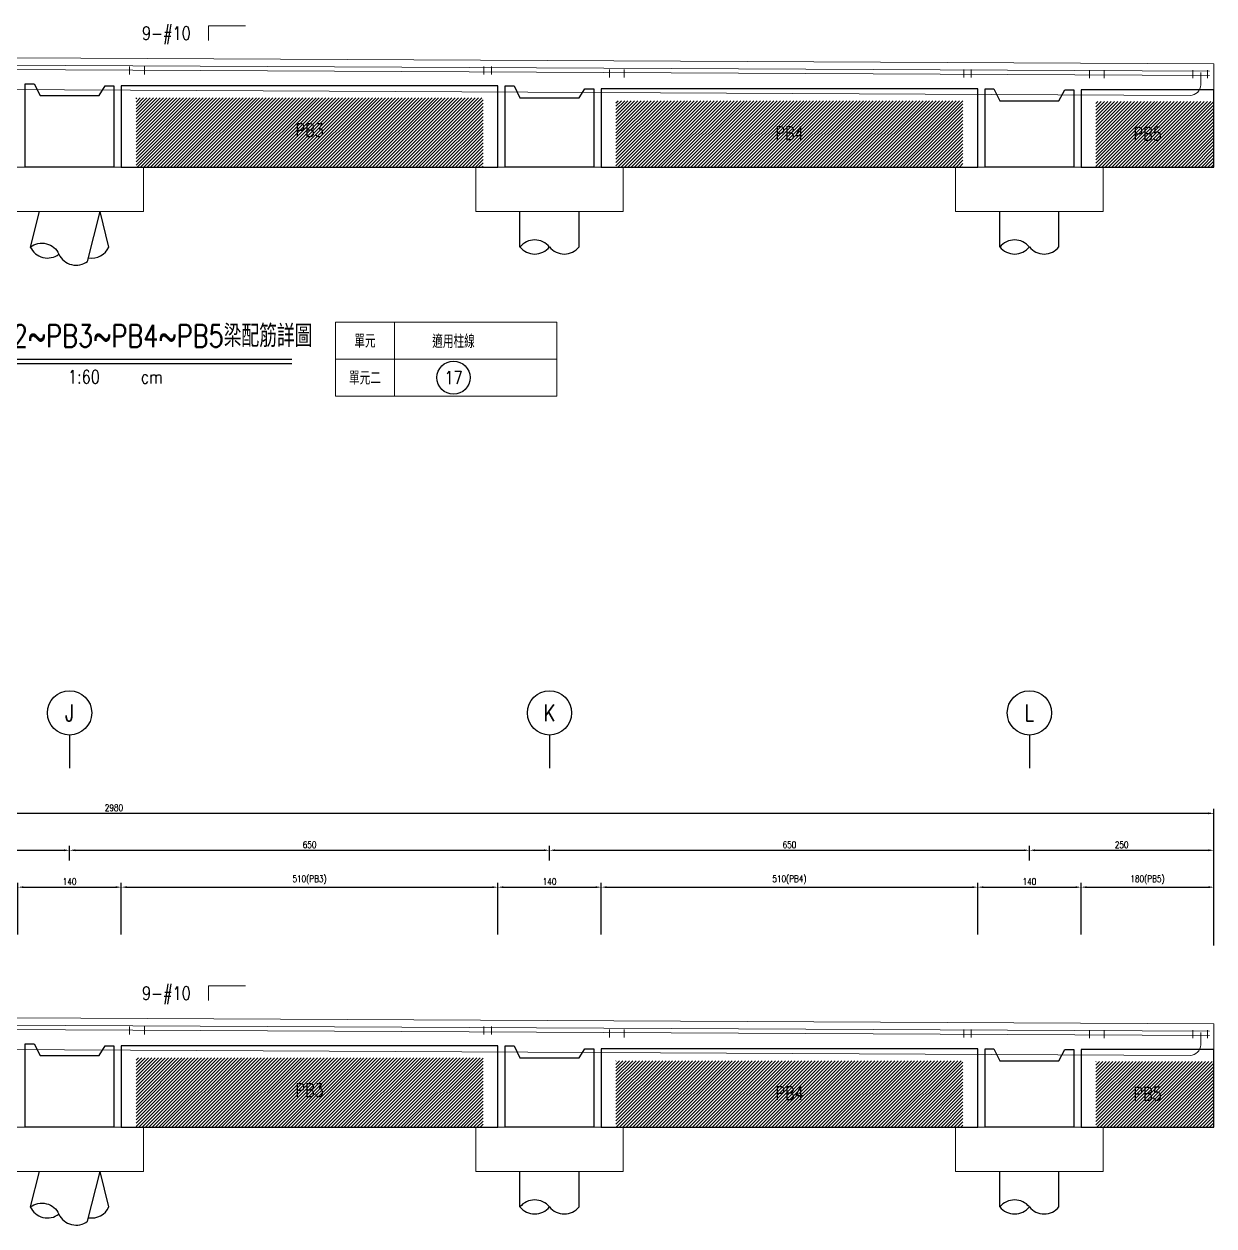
# Model space of a CAD drawing. Extents: x -4754 to 4976, y -23710 to 3841.
# Drawn here: x 1103 to 2715, y -17034 to -15406 of the extents above; entities that cross this region are included whole.
import ezdxf
from ezdxf.enums import TextEntityAlignment as Align

# ---------------------------------------------------------------- set-up
doc = ezdxf.new("R2010")
doc.units = 0
doc.header["$LTSCALE"] = 3
doc.layers.get('0').update_dxf_attribs({"linetype": 'CONTINUOUS'})
doc.layers.add('HB_0', color=7, linetype='CONTINUOUS', transparency=0.5)
for name, color, linetype in [('HB_DIM', 1, 'CONTINUOUS'), ('HB_SYMBOLS', 7, 'CONTINUOUS'), ('HB_TXT_CTEXT', 2, 'CONTINUOUS'), ('鋼筋', 3, 'CONTINUOUS')]:
    doc.layers.add(name, color=color, linetype=linetype)
doc.styles.get("Standard").update_dxf_attribs({"font": 'ROMANS.shx', "width": 0.8, "bigfont": 'chineset.shx'})
doc.dimstyles.new('30', dxfattribs={"dimscale": 3, "dimtxt": 3, "dimasz": 2.5, "dimexe": 2, "dimexo": 2, "dimgap": 1, "dimtad": 1, "dimdsep": 46, "dimtxsty": 'Standard', "dimcen": 0, "dimclrd": 256, "dimclre": 256, "dimclrt": 2, "dimadec": 0, "dimazin": 0, "dimtfac": 1, "dimtix": 1, "dimtmove": 2, "dimatfit": 3, "dimfxl": 1, "dimtolj": 1, "dimtzin": 0, "dimarcsym": 0})

# ---------------------------------------------------------------- blocks, each defined once
blk = doc.blocks.new('pile_vertical_with_pilecap')
at = {"linetype": 'Continuous'}
for p, q in [((-40, -48.1), (-40, 0)), ((-40, -48.1), (-40, 0)), ((40, -48.1), (40, 0)), ((40, -48.1), (40, 0))]:
    blk.add_line(p, q, dxfattribs=at)
for centre, start, end in [((-20, -64.1), 38.718, 141.282), ((-20, -64.1), 38.718, 141.282), ((-20, -32), 218.718, 321.282), ((-20, -32), 218.718, 321.282), ((20, -32), 218.718, 321.282), ((20, -32), 218.718, 321.282)]:
    blk.add_arc(centre, 25.6, start, end, dxfattribs=at)
blk = doc.blocks.new('racked_with_pilecap_Transverse')
at = {"linetype": 'Continuous'}
for points in [[(-41.2, 0), (-53.2, -48.1)], [(24.4, -67.5), (41.2, 0)]]:
    blk.add_lwpolyline(points, dxfattribs=at)
blk.add_lwpolyline([(53.2, -48.1), (41.2, 0)])
for points in [[(-53.2, -48.1, -0.48), (-14.4, -57.8, 0.48), (24.4, -67.5, 0.48)], [(-53.2, -48.1, 0.48), (-14.4, -57.8, 0.48)], [(25.6, -62.6, 0.340232), (53.2, -48.1)]]:
    blk.add_lwpolyline(points, format="xyb", dxfattribs=at)
blk = doc.blocks.new('title_beam')
at = {"color": 3, "linetype": 'Continuous'}
blk.add_line((-241.2, 0), (241.2, 0), dxfattribs=at)
at = {"color": 1, "linetype": 'Continuous'}
blk.add_line((-241.2, -6), (241.2, -6), dxfattribs=at)
at = {"color": 3, "linetype": 'Continuous', "width": 0.8}
blk.add_attdef('TITLE', text='', height=30, dxfattribs=at).set_placement((0, 33), align=Align.MIDDLE)
at = {"linetype": 'Continuous', "width": 0.8}
blk.add_attdef('SCALE', text='', height=18, dxfattribs=at).set_placement((-40.6, -24), align=Align.MIDDLE)
blk.add_attdef('CM', (36.5, -33), '', height=18, dxfattribs=at)
blk = doc.blocks.new('line_tag')
at = {"layer": 'HB_SYMBOLS', "color": 4, "linetype": 'Continuous'}
blk.add_circle((0, 0), 22.5, dxfattribs=at)
at = {"color": 4, "linetype": 'Continuous', "width": 0.8}
blk.add_attdef('A', text='', height=18, dxfattribs=at).set_placement((0, 0), align=Align.MIDDLE)
blk = doc.blocks.new('line_guide')
at = {"color": 4, "linetype": 'Continuous'}
blk.add_line((0, 0), (0, -45), dxfattribs=at)
blk.add_circle((0, 30), 30, dxfattribs=at)
at = {"color": 4, "linetype": 'Continuous', "width": 0.8}
blk.add_attdef('A', text='', height=22.5, dxfattribs=at).set_placement((0, 30), align=Align.MIDDLE)
blk = doc.blocks.new('*D296')
at = {"layer": 'HB_DIM', "linetype": 'Continuous', "lineweight": -2}
for p, q in [((1094.6, -16638.8), (1094.6, -16568.8)), ((1234.6, -16638.8), (1234.6, -16568.8)), ((1102.1, -16574.8), (1227.1, -16574.8))]:
    blk.add_line(p, q, dxfattribs=at)
at = {"layer": 'HB_DIM'}
for points in [[(1102.1, -16573.6), (1102.1, -16576.1), (1094.6, -16574.8)], [(1227.1, -16576.1), (1227.1, -16573.6), (1234.6, -16574.8)]]:
    blk.add_solid(points, dxfattribs=at)
at = {"layer": 'HB_DIM', "color": 2, "linetype": 'Continuous', "insert": (1164.6, -16567.3), "char_height": 9, "attachment_point": 5, "rotation": 0}
blk.add_mtext('\\A1;140', dxfattribs=at)
blk = doc.blocks.new('*D297')
at = {"layer": 'HB_DIM', "linetype": 'Continuous', "lineweight": -2}
for p, q in [((1234.6, -16638.8), (1234.6, -16568.8)), ((1744.6, -16638.8), (1744.6, -16568.8)), ((1242.1, -16574.8), (1737.1, -16574.8))]:
    blk.add_line(p, q, dxfattribs=at)
at = {"layer": 'HB_DIM'}
for points in [[(1242.1, -16573.6), (1242.1, -16576.1), (1234.6, -16574.8)], [(1737.1, -16576.1), (1737.1, -16573.6), (1744.6, -16574.8)]]:
    blk.add_solid(points, dxfattribs=at)
at = {"layer": 'HB_DIM', "color": 2, "linetype": 'Continuous', "insert": (1489.6, -16564.9), "char_height": 9, "attachment_point": 5, "rotation": 0}
blk.add_mtext('\\A1;510(PB3)', dxfattribs=at)
blk = doc.blocks.new('*D298')
at = {"layer": 'HB_DIM', "linetype": 'Continuous', "lineweight": -2}
for p, q in [((1744.6, -16638.8), (1744.6, -16568.8)), ((1884.6, -16638.8), (1884.6, -16568.8)), ((1752.1, -16574.8), (1877.1, -16574.8))]:
    blk.add_line(p, q, dxfattribs=at)
at = {"layer": 'HB_DIM'}
for points in [[(1752.1, -16573.6), (1752.1, -16576.1), (1744.6, -16574.8)], [(1877.1, -16576.1), (1877.1, -16573.6), (1884.6, -16574.8)]]:
    blk.add_solid(points, dxfattribs=at)
at = {"layer": 'HB_DIM', "color": 2, "linetype": 'Continuous', "insert": (1814.6, -16567.3), "char_height": 9, "attachment_point": 5, "rotation": 0}
blk.add_mtext('\\A1;140', dxfattribs=at)
blk = doc.blocks.new('*D299')
at = {"layer": 'HB_DIM', "linetype": 'Continuous', "lineweight": -2}
for p, q in [((1884.6, -16638.8), (1884.6, -16568.8)), ((2394.6, -16638.8), (2394.6, -16568.8)), ((1892.1, -16574.8), (2387.1, -16574.8))]:
    blk.add_line(p, q, dxfattribs=at)
at = {"layer": 'HB_DIM'}
for points in [[(1892.1, -16573.6), (1892.1, -16576.1), (1884.6, -16574.8)], [(2387.1, -16576.1), (2387.1, -16573.6), (2394.6, -16574.8)]]:
    blk.add_solid(points, dxfattribs=at)
at = {"layer": 'HB_DIM', "color": 2, "linetype": 'Continuous', "insert": (2139.6, -16564.9), "char_height": 9, "attachment_point": 5, "rotation": 0}
blk.add_mtext('\\A1;510(PB4)', dxfattribs=at)
blk = doc.blocks.new('*D300')
at = {"layer": 'HB_DIM', "linetype": 'Continuous', "lineweight": -2}
for p, q in [((2394.6, -16638.8), (2394.6, -16568.8)), ((2534.6, -16638.8), (2534.6, -16568.8)), ((2402.1, -16574.8), (2527.1, -16574.8))]:
    blk.add_line(p, q, dxfattribs=at)
at = {"layer": 'HB_DIM'}
for points in [[(2402.1, -16573.6), (2402.1, -16576.1), (2394.6, -16574.8)], [(2527.1, -16576.1), (2527.1, -16573.6), (2534.6, -16574.8)]]:
    blk.add_solid(points, dxfattribs=at)
at = {"layer": 'HB_DIM', "color": 2, "linetype": 'Continuous', "insert": (2464.6, -16567.3), "char_height": 9, "attachment_point": 5, "rotation": 0}
blk.add_mtext('\\A1;140', dxfattribs=at)
blk = doc.blocks.new('*D301')
at = {"layer": 'HB_DIM', "linetype": 'Continuous', "lineweight": -2}
for p, q in [((2534.6, -16638.8), (2534.6, -16568.8)), ((2714.6, -16638.8), (2714.6, -16568.8)), ((2542.1, -16574.8), (2707.1, -16574.8))]:
    blk.add_line(p, q, dxfattribs=at)
at = {"layer": 'HB_DIM'}
for points in [[(2542.1, -16573.6), (2542.1, -16576.1), (2534.6, -16574.8)], [(2707.1, -16576.1), (2707.1, -16573.6), (2714.6, -16574.8)]]:
    blk.add_solid(points, dxfattribs=at)
at = {"layer": 'HB_DIM', "color": 2, "linetype": 'Continuous', "insert": (2624.6, -16564.9), "char_height": 9, "attachment_point": 5, "rotation": 0}
blk.add_mtext('\\A1;180(PB5)', dxfattribs=at)
blk = doc.blocks.new('*D304')
at = {"layer": 'HB_DIM', "linetype": 'Continuous', "lineweight": -2}
for p, q in [((-265.4, -16638.8), (-265.4, -16468.8)), ((2714.6, -16653.8), (2714.6, -16468.8)), ((-257.9, -16474.8), (2707.1, -16474.8))]:
    blk.add_line(p, q, dxfattribs=at)
at = {"layer": 'HB_DIM'}
for points in [[(-257.9, -16473.6), (-257.9, -16476.1), (-265.4, -16474.8)], [(2707.1, -16476.1), (2707.1, -16473.6), (2714.6, -16474.8)]]:
    blk.add_solid(points, dxfattribs=at)
at = {"layer": 'HB_DIM', "color": 2, "linetype": 'Continuous', "insert": (1224.6, -16467.3), "char_height": 9, "attachment_point": 5, "rotation": 0}
blk.add_mtext('\\A1;2980', dxfattribs=at)
blk = doc.blocks.new('*D307')
at = {"layer": 'HB_DIM', "linetype": 'Continuous', "lineweight": -2}
for p, q in [((514.6, -16538.8), (514.6, -16518.8)), ((1164.6, -16538.8), (1164.6, -16518.8)), ((522.1, -16524.8), (1157.1, -16524.8))]:
    blk.add_line(p, q, dxfattribs=at)
at = {"layer": 'HB_DIM'}
for points in [[(522.1, -16523.6), (522.1, -16526.1), (514.6, -16524.8)], [(1157.1, -16526.1), (1157.1, -16523.6), (1164.6, -16524.8)]]:
    blk.add_solid(points, dxfattribs=at)
at = {"layer": 'HB_DIM', "color": 2, "linetype": 'Continuous', "insert": (839.6, -16517.3), "char_height": 9, "attachment_point": 5, "rotation": 0}
blk.add_mtext('\\A1;650', dxfattribs=at)
blk = doc.blocks.new('*D308')
at = {"layer": 'HB_DIM', "linetype": 'Continuous', "lineweight": -2}
for p, q in [((1164.6, -16538.8), (1164.6, -16518.8)), ((1814.6, -16538.8), (1814.6, -16518.8)), ((1172.1, -16524.8), (1807.1, -16524.8))]:
    blk.add_line(p, q, dxfattribs=at)
at = {"layer": 'HB_DIM'}
for points in [[(1172.1, -16523.6), (1172.1, -16526.1), (1164.6, -16524.8)], [(1807.1, -16526.1), (1807.1, -16523.6), (1814.6, -16524.8)]]:
    blk.add_solid(points, dxfattribs=at)
at = {"layer": 'HB_DIM', "color": 2, "linetype": 'Continuous', "insert": (1489.6, -16517.3), "char_height": 9, "attachment_point": 5, "rotation": 0}
blk.add_mtext('\\A1;650', dxfattribs=at)
blk = doc.blocks.new('*D309')
at = {"layer": 'HB_DIM', "linetype": 'Continuous', "lineweight": -2}
for p, q in [((1814.6, -16538.8), (1814.6, -16518.8)), ((2464.6, -16538.8), (2464.6, -16518.8)), ((1822.1, -16524.8), (2457.1, -16524.8))]:
    blk.add_line(p, q, dxfattribs=at)
at = {"layer": 'HB_DIM'}
for points in [[(1822.1, -16523.6), (1822.1, -16526.1), (1814.6, -16524.8)], [(2457.1, -16526.1), (2457.1, -16523.6), (2464.6, -16524.8)]]:
    blk.add_solid(points, dxfattribs=at)
at = {"layer": 'HB_DIM', "color": 2, "linetype": 'Continuous', "insert": (2139.6, -16517.3), "char_height": 9, "attachment_point": 5, "rotation": 0}
blk.add_mtext('\\A1;650', dxfattribs=at)
blk = doc.blocks.new('*D310')
at = {"layer": 'HB_DIM', "linetype": 'Continuous', "lineweight": -2}
for p, q in [((2464.6, -16538.8), (2464.6, -16518.8)), ((2714.6, -16638.8), (2714.6, -16518.8)), ((2472.1, -16524.8), (2707.1, -16524.8))]:
    blk.add_line(p, q, dxfattribs=at)
at = {"layer": 'HB_DIM'}
for points in [[(2472.1, -16523.6), (2472.1, -16526.1), (2464.6, -16524.8)], [(2707.1, -16526.1), (2707.1, -16523.6), (2714.6, -16524.8)]]:
    blk.add_solid(points, dxfattribs=at)
at = {"layer": 'HB_DIM', "color": 2, "linetype": 'Continuous', "insert": (2589.6, -16517.3), "char_height": 9, "attachment_point": 5, "rotation": 0}
blk.add_mtext('\\A1;250', dxfattribs=at)

msp = doc.modelspace()

# ---------------------------------------------------------------- hatches: boundary and pattern name
at = {"layer": 'HB_0', "linetype": 'Continuous'}
h = msp.add_hatch(dxfattribs=at)
h.set_pattern_fill('ANSI31', color=256, style=0)
h.paths.add_polyline_path([(1254.573, -15505.802), (1724.573, -15505.802), (1724.573, -15599.802), (1254.573, -15599.802)], flags=17)
h = msp.add_hatch(dxfattribs=at)
h.set_pattern_fill('ANSI31', color=256, style=0)
h.paths.add_polyline_path([(1904.573, -15509.802), (2374.573, -15509.802), (2374.573, -15599.802), (1904.573, -15599.802)], flags=17)
h = msp.add_hatch(dxfattribs=at)
h.set_pattern_fill('ANSI31', color=256, style=0)
h.paths.add_polyline_path([(2554.573, -15510.802), (2714.573, -15510.802), (2714.573, -15599.802), (2554.573, -15599.802)], flags=17)
h = msp.add_hatch(dxfattribs=at)
h.set_pattern_fill('ANSI31', color=256, style=0)
h.paths.add_polyline_path([(1254.573, -16805.802), (1724.573, -16805.802), (1724.573, -16899.802), (1254.573, -16899.802)], flags=17)
h = msp.add_hatch(dxfattribs=at)
h.set_pattern_fill('ANSI31', color=256, style=0)
h.paths.add_polyline_path([(1904.573, -16809.802), (2374.573, -16809.802), (2374.573, -16899.802), (1904.573, -16899.802)], flags=17)
h = msp.add_hatch(dxfattribs=at)
h.set_pattern_fill('ANSI31', color=256, style=0)
h.paths.add_polyline_path([(2554.573, -16810.802), (2714.573, -16810.802), (2714.573, -16899.802), (2554.573, -16899.802)], flags=17)

# ---------------------------------------------------------------- linework, layer by layer
at = {"layer": 'HB_0', "lineweight": 5}
for points in [[(-225.427, -15599.802), (-225.427, -15519.802), (-265.427, -15519.802), (-265.427, -15444.802), (2714.573, -15459.802), (2714.573, -15599.802), (-225.427, -15599.802)], [(-225.427, -16899.802), (-225.427, -16819.802), (-265.427, -16819.802), (-265.427, -16744.802), (2714.573, -16759.802), (2714.573, -16899.802), (-225.427, -16899.802)]]:
    msp.add_lwpolyline(points, dxfattribs=at)
at = {"layer": 'HB_0', "color": 1, "linetype": 'Continuous'}
for points in [[(1104.573, -15599.802), (1104.573, -15486.802), (1116.573, -15486.802), (1124.573, -15502.802), (1204.573, -15502.802), (1212.573, -15489.802), (1224.573, -15489.802), (1224.573, -15599.802), (1104.573, -15599.802)], [(1234.573, -15599.802), (1254.573, -15599.802), (1724.573, -15599.802), (1744.573, -15599.802), (1744.573, -15489.802), (1724.573, -15489.802), (1254.573, -15489.802), (1234.573, -15489.802), (1234.573, -15599.802)], [(1754.573, -15599.802), (1754.573, -15489.802), (1766.573, -15489.802), (1774.573, -15505.802), (1854.573, -15505.802), (1862.573, -15493.802), (1874.573, -15493.802), (1874.573, -15599.802), (1754.573, -15599.802)], [(1884.573, -15599.802), (1904.573, -15599.802), (2374.573, -15599.802), (2394.573, -15599.802), (2394.573, -15493.802), (2374.573, -15493.802), (1904.573, -15493.802), (1884.573, -15493.802), (1884.573, -15599.802)], [(2404.573, -15599.802), (2404.573, -15493.802), (2416.573, -15493.802), (2424.573, -15509.802), (2504.573, -15509.802), (2512.573, -15494.802), (2524.573, -15494.802), (2524.573, -15599.802), (2404.573, -15599.802)], [(2534.573, -15599.802), (2554.573, -15599.802), (2714.573, -15599.802), (2714.573, -15494.802), (2554.573, -15494.802), (2534.573, -15494.802), (2534.573, -15599.802)], [(1104.573, -16899.802), (1104.573, -16786.802), (1116.573, -16786.802), (1124.573, -16802.802), (1204.573, -16802.802), (1212.573, -16789.802), (1224.573, -16789.802), (1224.573, -16899.802), (1104.573, -16899.802)], [(1234.573, -16899.802), (1254.573, -16899.802), (1724.573, -16899.802), (1744.573, -16899.802), (1744.573, -16789.802), (1724.573, -16789.802), (1254.573, -16789.802), (1234.573, -16789.802), (1234.573, -16899.802)], [(1754.573, -16899.802), (1754.573, -16789.802), (1766.573, -16789.802), (1774.573, -16805.802), (1854.573, -16805.802), (1862.573, -16793.802), (1874.573, -16793.802), (1874.573, -16899.802), (1754.573, -16899.802)], [(1884.573, -16899.802), (1904.573, -16899.802), (2374.573, -16899.802), (2394.573, -16899.802), (2394.573, -16793.802), (2374.573, -16793.802), (1904.573, -16793.802), (1884.573, -16793.802), (1884.573, -16899.802)], [(2404.573, -16899.802), (2404.573, -16793.802), (2416.573, -16793.802), (2424.573, -16809.802), (2504.573, -16809.802), (2512.573, -16794.802), (2524.573, -16794.802), (2524.573, -16899.802), (2404.573, -16899.802)], [(2534.573, -16899.802), (2554.573, -16899.802), (2714.573, -16899.802), (2714.573, -16794.802), (2554.573, -16794.802), (2534.573, -16794.802), (2534.573, -16899.802)]]:
    msp.add_lwpolyline(points, dxfattribs=at)
at = {"layer": 'HB_0', "lineweight": 5}
for points in [[(1064.573, -15659.802, -250), (1264.573, -15659.802, -250), (1264.573, -15599.802, -250), (1064.573, -15599.802, -250), (1064.573, -15659.802, -250)], [(1714.573, -15659.802, -250), (1914.573, -15659.802, -250), (1914.573, -15599.802, -250), (1714.573, -15599.802, -250), (1714.573, -15659.802, -250)], [(2364.573, -15659.802, -250), (2564.573, -15659.802, -250), (2564.573, -15599.802, -250), (2364.573, -15599.802, -250), (2364.573, -15659.802, -250)], [(1064.573, -16959.802, -250), (1264.573, -16959.802, -250), (1264.573, -16899.802, -250), (1064.573, -16899.802, -250), (1064.573, -16959.802, -250)], [(1714.573, -16959.802, -250), (1914.573, -16959.802, -250), (1914.573, -16899.802, -250), (1714.573, -16899.802, -250), (1714.573, -16959.802, -250)], [(2364.573, -16959.802, -250), (2564.573, -16959.802, -250), (2564.573, -16899.802, -250), (2364.573, -16899.802, -250), (2364.573, -16959.802, -250)]]:
    msp.add_polyline3d(points, dxfattribs=at)
at = {"layer": 'HB_DIM', "color": 1, "linetype": 'Continuous'}
for points in [[(1219.738, -15468.353, 0, 1.25, 0), (1224.048, -15453.986, 0, 0, 0), (1234.738, -15418.353, 0, 0, 0), (1252.738, -15418.353, 0, 0, 0)], [(1219.738, -15462.338, 0, 1.25, 0), (1224.579, -15448.141, 0, 0, 0), (1234.738, -15418.353, 0, 0, 0), (1252.738, -15418.353, 0, 0, 0)], [(1219.738, -16768.353, 0, 1.25, 0), (1224.048, -16753.986, 0, 0, 0), (1234.738, -16718.353, 0, 0, 0), (1252.738, -16718.353, 0, 0, 0)], [(1219.738, -16762.338, 0, 1.25, 0), (1224.579, -16748.141, 0, 0, 0), (1234.738, -16718.353, 0, 0, 0), (1252.738, -16718.353, 0, 0, 0)]]:
    msp.add_lwpolyline(points, format="xyseb", dxfattribs=at)
at = {"layer": 'HB_TXT_CTEXT', "color": 4, "lineweight": 5, "true_color": 0x00ffff}
for p, q in [((1604.573, -15809.802), (1604.573, -15909.802)), ((1524.573, -15859.802), (1824.573, -15859.802))]:
    msp.add_line(p, q, dxfattribs=at)
msp.add_lwpolyline([(1524.573, -15809.802), (1524.573, -15909.802), (1824.573, -15909.802), (1824.573, -15809.802), (1524.573, -15809.802)], dxfattribs=at)
at = {"layer": 'HB_TXT_CTEXT', "lineweight": 5}
for points in [[(1352.738, -15428.353, -37.12), (1352.738, -15408.353, -37.12), (1402.738, -15408.353, -37.12)], [(1352.738, -16728.353, -37.12), (1352.738, -16708.353, -37.12), (1402.738, -16708.353, -37.12)]]:
    msp.add_polyline3d(points, dxfattribs=at)
at = {"layer": '鋼筋', "lineweight": 5}
for p, q in [((-244.987, -15454.905, -37.12), (2708.523, -15469.771, -37.12)), ((-244.987, -15454.905, -24.747), (2708.523, -15469.771, -24.747)), ((-244.987, -15454.905, -12.373), (2708.523, -15469.771, -12.373)), ((-244.987, -15454.905), (2708.523, -15469.771)), ((-244.987, -15454.905, 12.373), (2708.523, -15469.771, 12.373)), ((-244.987, -15454.905, 24.747), (2708.523, -15469.771, 24.747)), ((-244.987, -15454.905, 37.12), (2708.523, -15469.771, 37.12)), ((-239.017, -15460.935, -37.12), (2708.493, -15475.771, -37.12)), ((-239.017, -15460.935, 37.12), (2708.493, -15475.771, 37.12)), ((1245.843, -15463.372, -36.23), (1245.843, -15463.372, 36.23)), ((1245.843, -15466.547, 39.405), (1245.843, -15474.167, 39.405)), ((1245.843, -15474.18, -33.087), (1245.843, -15468.792, -38.475)), ((1265.843, -15463.372, -36.23), (1265.843, -15463.372, 36.23)), ((1265.843, -15466.547, 39.405), (1265.843, -15474.167, 39.405)), ((1265.843, -15474.18, -33.087), (1265.843, -15468.792, -38.475)), ((1725.843, -15463.372, -36.23), (1725.843, -15463.372, 36.23)), ((1725.843, -15466.547, 39.405), (1725.843, -15474.167, 39.405)), ((1725.843, -15474.18, -33.087), (1725.843, -15468.792, -38.475)), ((1735.843, -15463.372, -36.23), (1735.843, -15463.372, 36.23)), ((1735.843, -15466.547, 39.405), (1735.843, -15474.167, 39.405)), ((1735.843, -15474.18, -33.087), (1735.843, -15468.792, -38.475)), ((1895.843, -15467.372, -36.57), (1895.843, -15467.372, 36.57)), ((1895.843, -15470.547, 39.745), (1895.843, -15478.167, 39.745)), ((1895.843, -15478.18, -33.427), (1895.843, -15472.792, -38.815)), ((1915.843, -15467.372, -36.57), (1915.843, -15467.372, 36.57)), ((1915.843, -15470.547, 39.745), (1915.843, -15478.167, 39.745)), ((1915.843, -15478.18, -33.427), (1915.843, -15472.792, -38.815)), ((2375.843, -15467.372, -36.57), (2375.843, -15467.372, 36.57)), ((2375.843, -15470.547, 39.745), (2375.843, -15478.167, 39.745)), ((2375.843, -15478.18, -33.427), (2375.843, -15472.792, -38.815)), ((2385.843, -15467.372, -36.57), (2385.843, -15467.372, 36.57)), ((2385.843, -15470.547, 39.745), (2385.843, -15478.167, 39.745)), ((2385.843, -15478.18, -33.427), (2385.843, -15472.792, -38.815)), ((2545.843, -15468.372, -36.23), (2545.843, -15468.372, 36.23)), ((2545.843, -15471.547, 39.405), (2545.843, -15479.167, 39.405)), ((2545.843, -15479.18, -33.087), (2545.843, -15473.792, -38.475)), ((2565.843, -15468.372, -36.23), (2565.843, -15468.372, 36.23)), ((2565.843, -15471.547, 39.405), (2565.843, -15479.167, 39.405)), ((2565.843, -15479.18, -33.087), (2565.843, -15473.792, -38.475)), ((2685.843, -15468.372, -36.23), (2685.843, -15468.372, 36.23)), ((2685.843, -15471.547, 39.405), (2685.843, -15479.167, 39.405)), ((2685.843, -15479.18, -33.087), (2685.843, -15473.792, -38.475)), ((2696.687, -15488.221, -37.62), (2696.77, -15471.601, -37.62)), ((2696.687, -15488.221, -22.572), (2696.77, -15471.601, -22.572)), ((2696.687, -15488.221, -7.524), (2696.77, -15471.601, -7.524)), ((2696.687, -15488.221, 7.524), (2696.77, -15471.601, 7.524)), ((2696.687, -15488.221, 22.572), (2696.77, -15471.601, 22.572)), ((2696.687, -15488.221, 37.62), (2696.77, -15471.601, 37.62)), ((2705.843, -15468.372, -36.23), (2705.843, -15468.372, 36.23)), ((2705.843, -15471.547, 39.405), (2705.843, -15479.167, 39.405)), ((2705.843, -15479.18, -33.087), (2705.843, -15473.792, -38.475)), ((-232.897, -15487.965, -37.62), (2682.124, -15502.638, -37.62)), ((-232.897, -15487.965, -22.572), (2682.124, -15502.638, -22.572)), ((-232.897, -15487.965, -7.524), (2682.124, -15502.638, -7.524)), ((-232.897, -15487.965, 7.524), (2682.124, -15502.638, 7.524)), ((-232.897, -15487.965, 22.572), (2682.124, -15502.638, 22.572)), ((-232.897, -15487.965, 37.62), (2682.124, -15502.638, 37.62)), ((-244.987, -16754.905, -37.12), (2708.523, -16769.771, -37.12)), ((-244.987, -16754.905, -24.747), (2708.523, -16769.771, -24.747)), ((-244.987, -16754.905, -12.373), (2708.523, -16769.771, -12.373)), ((-244.987, -16754.905), (2708.523, -16769.771)), ((-244.987, -16754.905, 12.373), (2708.523, -16769.771, 12.373)), ((-244.987, -16754.905, 24.747), (2708.523, -16769.771, 24.747)), ((-244.987, -16754.905, 37.12), (2708.523, -16769.771, 37.12)), ((-239.017, -16760.935, -37.12), (2708.493, -16775.771, -37.12)), ((-239.017, -16760.935, 37.12), (2708.493, -16775.771, 37.12)), ((1245.843, -16763.372, -36.23), (1245.843, -16763.372, 36.23)), ((1265.843, -16763.372, -36.23), (1265.843, -16763.372, 36.23)), ((1725.843, -16763.372, -36.23), (1725.843, -16763.372, 36.23)), ((1735.843, -16763.372, -36.23), (1735.843, -16763.372, 36.23)), ((1245.843, -16766.547, 39.405), (1245.843, -16774.167, 39.405)), ((1245.843, -16774.18, -33.087), (1245.843, -16768.792, -38.475)), ((1265.843, -16766.547, 39.405), (1265.843, -16774.167, 39.405)), ((1265.843, -16774.18, -33.087), (1265.843, -16768.792, -38.475)), ((1725.843, -16766.547, 39.405), (1725.843, -16774.167, 39.405)), ((1725.843, -16774.18, -33.087), (1725.843, -16768.792, -38.475)), ((1735.843, -16766.547, 39.405), (1735.843, -16774.167, 39.405)), ((1735.843, -16774.18, -33.087), (1735.843, -16768.792, -38.475)), ((1895.843, -16767.372, -36.57), (1895.843, -16767.372, 36.57)), ((1895.843, -16770.547, 39.745), (1895.843, -16778.167, 39.745)), ((1895.843, -16778.18, -33.427), (1895.843, -16772.792, -38.815)), ((1915.843, -16767.372, -36.57), (1915.843, -16767.372, 36.57)), ((1915.843, -16770.547, 39.745), (1915.843, -16778.167, 39.745)), ((1915.843, -16778.18, -33.427), (1915.843, -16772.792, -38.815)), ((2375.843, -16767.372, -36.57), (2375.843, -16767.372, 36.57)), ((2375.843, -16770.547, 39.745), (2375.843, -16778.167, 39.745)), ((2375.843, -16778.18, -33.427), (2375.843, -16772.792, -38.815)), ((2385.843, -16767.372, -36.57), (2385.843, -16767.372, 36.57)), ((2385.843, -16770.547, 39.745), (2385.843, -16778.167, 39.745)), ((2385.843, -16778.18, -33.427), (2385.843, -16772.792, -38.815)), ((2545.843, -16768.372, -36.23), (2545.843, -16768.372, 36.23)), ((2545.843, -16771.547, 39.405), (2545.843, -16779.167, 39.405)), ((2545.843, -16779.18, -33.087), (2545.843, -16773.792, -38.475)), ((2565.843, -16768.372, -36.23), (2565.843, -16768.372, 36.23)), ((2565.843, -16771.547, 39.405), (2565.843, -16779.167, 39.405)), ((2565.843, -16779.18, -33.087), (2565.843, -16773.792, -38.475)), ((2685.843, -16768.372, -36.23), (2685.843, -16768.372, 36.23)), ((2685.843, -16771.547, 39.405), (2685.843, -16779.167, 39.405)), ((2685.843, -16779.18, -33.087), (2685.843, -16773.792, -38.475)), ((2696.687, -16788.221, -37.62), (2696.77, -16771.601, -37.62)), ((2696.687, -16788.221, -22.572), (2696.77, -16771.601, -22.572)), ((2696.687, -16788.221, -7.524), (2696.77, -16771.601, -7.524)), ((2696.687, -16788.221, 7.524), (2696.77, -16771.601, 7.524)), ((2696.687, -16788.221, 22.572), (2696.77, -16771.601, 22.572)), ((2696.687, -16788.221, 37.62), (2696.77, -16771.601, 37.62)), ((2705.843, -16768.372, -36.23), (2705.843, -16768.372, 36.23)), ((2705.843, -16771.547, 39.405), (2705.843, -16779.167, 39.405)), ((2705.843, -16779.18, -33.087), (2705.843, -16773.792, -38.475)), ((-232.897, -16787.965, -37.62), (2682.124, -16802.638, -37.62)), ((-232.897, -16787.965, -22.572), (2682.124, -16802.638, -22.572)), ((-232.897, -16787.965, -7.524), (2682.124, -16802.638, -7.524)), ((-232.897, -16787.965, 7.524), (2682.124, -16802.638, 7.524)), ((-232.897, -16787.965, 22.572), (2682.124, -16802.638, 22.572)), ((-232.897, -16787.965, 37.62), (2682.124, -16802.638, 37.62))]:
    msp.add_line(p, q, dxfattribs=at)
at = {"layer": '鋼筋', "lineweight": 5, "extrusion": (1, -3.67394e-16, -4.93038e-32)}
for centre in [(-15466.547, -36.23, 1245.843), (-15466.547, -36.23, 1265.843), (-15466.547, -36.23, 1725.843), (-15466.547, -36.23, 1735.843), (-15471.547, -36.23, 2545.843), (-15471.547, -36.23, 2565.843), (-15471.547, -36.23, 2685.843), (-15471.547, -36.23, 2705.843), (-16766.547, -36.23, 1245.843), (-16766.547, -36.23, 1265.843), (-16766.547, -36.23, 1725.843), (-16766.547, -36.23, 1735.843), (-16771.547, -36.23, 2545.843), (-16771.547, -36.23, 2565.843), (-16771.547, -36.23, 2685.843), (-16771.547, -36.23, 2705.843)]:
    msp.add_arc(centre, 3.175, 225, 0, dxfattribs=at)
at = {"layer": '鋼筋', "lineweight": 5, "extrusion": (1, -3.67394e-16, 2.4727e-36)}
for centre in [(-15466.547, 36.23, 1245.843), (-15466.547, 36.23, 1265.843), (-15466.547, 36.23, 1725.843), (-15466.547, 36.23, 1735.843), (-15471.547, 36.23, 2545.843), (-15471.547, 36.23, 2565.843), (-15471.547, 36.23, 2685.843), (-15471.547, 36.23, 2705.843), (-16766.547, 36.23, 1245.843), (-16766.547, 36.23, 1265.843), (-16766.547, 36.23, 1725.843), (-16766.547, 36.23, 1735.843), (-16771.547, 36.23, 2545.843), (-16771.547, 36.23, 2565.843), (-16771.547, 36.23, 2685.843), (-16771.547, 36.23, 2705.843)]:
    msp.add_arc(centre, 3.175, 0, 90, dxfattribs=at)
at = {"layer": '鋼筋', "lineweight": 5, "extrusion": (1, -3.67394e-16, 0)}
for centre in [(-15470.547, -36.57, 1895.843), (-15470.547, -36.57, 1915.843), (-15470.547, -36.57, 2375.843), (-15470.547, -36.57, 2385.843), (-16770.547, -36.57, 1895.843), (-16770.547, -36.57, 1915.843), (-16770.547, -36.57, 2375.843), (-16770.547, -36.57, 2385.843)]:
    msp.add_arc(centre, 3.175, 225, 0, dxfattribs=at)
at = {"layer": '鋼筋', "lineweight": 5, "extrusion": (1, -3.67394e-16, 4.08144e-36)}
for centre in [(-15470.547, 36.57, 1895.843), (-15470.547, 36.57, 1915.843), (-15470.547, 36.57, 2375.843), (-15470.547, 36.57, 2385.843), (-16770.547, 36.57, 1895.843), (-16770.547, 36.57, 1915.843), (-16770.547, 36.57, 2375.843), (-16770.547, 36.57, 2385.843)]:
    msp.add_arc(centre, 3.175, 0, 90, dxfattribs=at)
at = {"layer": '鋼筋', "lineweight": 5}
for centre in [(2682.197, -15488.148, -37.62), (2682.197, -15488.148, -22.572), (2682.197, -15488.148, -7.524), (2682.197, -15488.148, 7.524), (2682.197, -15488.148, 22.572), (2682.197, -15488.148, 37.62), (2682.197, -16788.148, -37.62), (2682.197, -16788.148, -22.572), (2682.197, -16788.148, -7.524), (2682.197, -16788.148, 7.524), (2682.197, -16788.148, 22.572), (2682.197, -16788.148, 37.62)]:
    msp.add_arc(centre, 14.49, 269.711601, 359.711601, dxfattribs=at)

# ---------------------------------------------------------------- block references
at = {"layer": 'HB_0', "linetype": 'Continuous'}
for name, p in [('racked_with_pilecap_Transverse', (1164.573, -15659.802, -250)), ('pile_vertical_with_pilecap', (1814.573, -15659.802, -250)), ('pile_vertical_with_pilecap', (2464.573, -15659.802, -250)), ('racked_with_pilecap_Transverse', (1164.573, -16959.802, -250)), ('pile_vertical_with_pilecap', (1814.573, -16959.802, -250)), ('pile_vertical_with_pilecap', (2464.573, -16959.802, -250))]:
    msp.add_blockref(name, p, dxfattribs=at)
for p, values in [((1164.573, -16368.802), {'A': 'J'}), ((1814.573, -16368.802), {'A': 'K'}), ((2464.573, -16368.802), {'A': 'L'})]:
    msp.add_blockref('line_guide', p, dxfattribs=at).add_auto_attribs(values)
at = {"layer": 'HB_TXT_CTEXT', "linetype": 'Continuous'}
for name, p, values in [('title_beam', (1224.573, -15859.802), {'TITLE': 'PB1~PB2~PB3~PB4~PB5梁配筋詳圖', 'SCALE': '1:60', 'CM': 'cm'}), ('line_tag', (1684.573, -15884.802), {'A': '17'})]:
    msp.add_blockref(name, p, dxfattribs=at).add_auto_attribs(values)

# ---------------------------------------------------------------- texts
at = {"layer": 'HB_TXT_CTEXT', "linetype": 'Continuous', "width": 0.8}
for p in [(1252.738, -15418.353, -37.12), (1252.738, -16718.353, -37.12)]:
    msp.add_text(' 9-#10', height=18, dxfattribs=at).set_placement(p, align=Align.MIDDLE_LEFT)
for s, p in [('PB3', (1489.573, -15549.802)), ('PB4', (2139.573, -15553.802)), ('PB5', (2624.573, -15554.802)), ('單元', (1564.573, -15834.802)), ('適用柱線', (1684.573, -15834.802)), ('單元二', (1564.573, -15884.802)), ('PB3', (1489.573, -16849.802)), ('PB4', (2139.573, -16853.802)), ('PB5', (2624.573, -16854.802))]:
    msp.add_text(s, height=18, dxfattribs=at).set_placement(p, align=Align.MIDDLE)

# ---------------------------------------------------------------- dimensions: what is measured, and where the dimension line sits
at = {"layer": 'HB_DIM', "linetype": 'Continuous'}
for base, p1, p2, picture, middle in [((2714.573, -16474.802), (-265.427, -16644.802), (2714.573, -16659.802), '*D304', (1224.573, -16467.302)), ((1164.573, -16524.802), (514.573, -16544.802, -969), (1164.573, -16544.802, -319), '*D307', (839.573, -16517.302)), ((1814.573, -16524.802), (1164.573, -16544.802, -319), (1814.573, -16544.802, 331), '*D308', (1489.573, -16517.302)), ((2464.573, -16524.802), (1814.573, -16544.802, 331), (2464.573, -16544.802, 981), '*D309', (2139.573, -16517.302)), ((2714.573, -16524.802), (2464.573, -16544.802, 981), (2714.573, -16644.802), '*D310', (2589.573, -16517.302)), ((1234.573, -16574.802), (1094.573, -16644.802), (1234.573, -16644.802), '*D296', (1164.573, -16567.302)), ((1884.573, -16574.802), (1744.573, -16644.802), (1884.573, -16644.802), '*D298', (1814.573, -16567.302)), ((2534.573, -16574.802), (2394.573, -16644.802), (2534.573, -16644.802), '*D300', (2464.573, -16567.302))]:
    dim = msp.add_linear_dim(base=base, p1=p1, p2=p2, angle=0, dimstyle='30', override={"dimdec": 0, "dimpost": '<>'}, dxfattribs=at)
    dim.commit()
    dim.dimension.update_dxf_attribs({"geometry": picture, "text_midpoint": middle})
for base, p1, p2, text, picture, middle in [((1744.573, -16574.802), (1234.573, -16644.802), (1744.573, -16644.802), '<>(PB3)', '*D297', (1489.573, -16564.944)), ((2394.573, -16574.802), (1884.573, -16644.802), (2394.573, -16644.802), '<>(PB4)', '*D299', (2139.573, -16564.944)), ((2714.573, -16574.802), (2534.573, -16644.802), (2714.573, -16644.802), '<>(PB5)', '*D301', (2624.573, -16564.944))]:
    dim = msp.add_linear_dim(base=base, p1=p1, p2=p2, angle=0, text=text, dimstyle='30', override={"dimdec": 0, "dimpost": '<>'}, dxfattribs=at)
    dim.commit()
    dim.dimension.update_dxf_attribs({"geometry": picture, "text_midpoint": middle})

doc.saveas('drawing.dxf')
